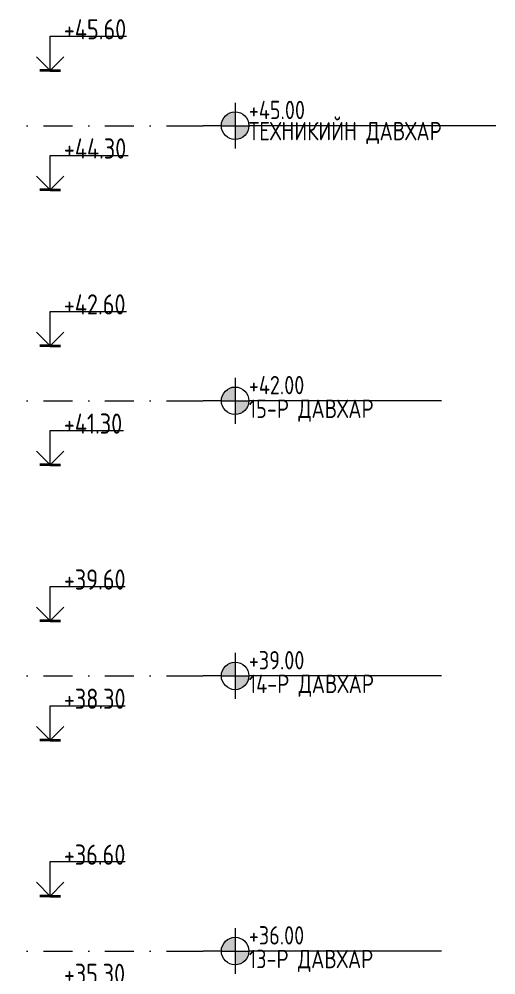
# Model space of a CAD drawing. Header units: millimetres. Extents: x 18162 to 7085488, y 72188 to 247925.
# Drawn here: x 3688111 to 3693311, y 130858 to 141280 of the extents above; entities that cross this region are included whole.
import ezdxf

# ---------------------------------------------------------------- set-up
doc = ezdxf.new("R2010")
doc.units = ezdxf.units.MM
doc.header["$MEASUREMENT"] = 0
doc.linetypes.add('Dot & Dashed', pattern=[670.277762, 317.5, -176.388889, 0, -176.388874])
doc.styles.add('GENERATED_STYLE_3', font='', dxfattribs={"width": 0.8})
doc.styles.get('GENERATED_STYLE_3').set_extended_font_data('ISOCPEUR MON')

msp = doc.modelspace()

# ---------------------------------------------------------------- hatches: boundary and pattern name
at = {"linetype": 'Continuous', "lineweight": 5}
for points in [[(3690466.5, 140118), (3690466.5, 140268, 0.4142136), (3690316.5, 140118)], [(3690466.5, 140118), (3690466.5, 139968, 0.4142136), (3690616.5, 140118)], [(3690466.5, 137118), (3690466.5, 137268, 0.4142136), (3690316.5, 137118)], [(3690466.5, 137118), (3690466.5, 136968, 0.4142136), (3690616.5, 137118)], [(3690466.5, 134118), (3690466.5, 134268, 0.4142136), (3690316.5, 134118)], [(3690466.5, 134118), (3690466.5, 133968, 0.4142136), (3690616.5, 134118)], [(3690466.5, 131118), (3690466.5, 131268, 0.4142136), (3690316.5, 131118)], [(3690466.5, 131118), (3690466.5, 130968, 0.4142136), (3690616.5, 131118)]]:
    msp.add_hatch(color=7, dxfattribs=at).paths.add_polyline_path(points)

# ---------------------------------------------------------------- linework, layer by layer
at = {"color": 13, "linetype": 'Continuous', "lineweight": 13}
for p, q in [((3688448.7, 140718), (3688448.7, 141093)), ((3688448.7, 141093), (3689283.7, 141093)), ((3688448.7, 140718), (3688298.7, 140868)), ((3688598.7, 140868), (3688448.7, 140718)), ((3688448.7, 139418), (3688448.7, 139793)), ((3688448.7, 139793), (3689301.2, 139793)), ((3688448.7, 139418), (3688298.7, 139568)), ((3688598.7, 139568), (3688448.7, 139418)), ((3688448.7, 137718), (3688448.7, 138093)), ((3688448.7, 138093), (3689283.7, 138093)), ((3688448.7, 137718), (3688298.7, 137868)), ((3688598.7, 137868), (3688448.7, 137718)), ((3688448.7, 136418), (3688448.7, 136793)), ((3688448.7, 136793), (3689248.6, 136793)), ((3688448.7, 136418), (3688298.7, 136568)), ((3688598.7, 136568), (3688448.7, 136418)), ((3688448.7, 134718), (3688448.7, 135093)), ((3688448.7, 135093), (3689266.1, 135093)), ((3688448.7, 134718), (3688298.7, 134868)), ((3688598.7, 134868), (3688448.7, 134718)), ((3688448.7, 133418), (3688448.7, 133793)), ((3688448.7, 133793), (3689266.1, 133793)), ((3688448.7, 133418), (3688298.7, 133568)), ((3688598.7, 133568), (3688448.7, 133418)), ((3688448.7, 131718), (3688448.7, 132093)), ((3688448.7, 132093), (3689266.1, 132093)), ((3688448.7, 131718), (3688298.7, 131868)), ((3688598.7, 131868), (3688448.7, 131718))]:
    msp.add_line(p, q, dxfattribs=at)
at = {"color": 12, "linetype": 'Continuous', "lineweight": 35}
for p, q in [((3688448.7, 140718), (3688336.2, 140718)), ((3688448.7, 140718), (3688561.2, 140718)), ((3688448.7, 139418), (3688336.2, 139418)), ((3688448.7, 139418), (3688561.2, 139418)), ((3688448.7, 137718), (3688336.2, 137718)), ((3688448.7, 137718), (3688561.2, 137718)), ((3688448.7, 136418), (3688336.2, 136418)), ((3688448.7, 136418), (3688561.2, 136418)), ((3688448.7, 134718), (3688336.2, 134718)), ((3688448.7, 134718), (3688561.2, 134718)), ((3688448.7, 133418), (3688336.2, 133418)), ((3688448.7, 133418), (3688561.2, 133418)), ((3688448.7, 131718), (3688336.2, 131718)), ((3688448.7, 131718), (3688561.2, 131718))]:
    msp.add_line(p, q, dxfattribs=at)
at = {"color": 8, "linetype": 'Continuous', "lineweight": 13}
for p, q in [((3690466.5, 140368), (3690466.5, 139868)), ((3689916.5, 140118), (3690016.5, 140118)), ((3690016.5, 140118), (3690116.5, 140118)), ((3690316.5, 140118), (3690116.5, 140118)), ((3690316.5, 140118), (3690616.5, 140118)), ((3693311.3, 140118), (3690616.5, 140118)), ((3690466.5, 137368), (3690466.5, 136868)), ((3689916.5, 137118), (3690016.5, 137118)), ((3690016.5, 137118), (3690116.5, 137118)), ((3690316.5, 137118), (3690116.5, 137118)), ((3690316.5, 137118), (3690616.5, 137118)), ((3692716.5, 137118), (3690616.5, 137118)), ((3690466.5, 134368), (3690466.5, 133868)), ((3689916.5, 134118), (3690016.5, 134118)), ((3690016.5, 134118), (3690116.5, 134118)), ((3690316.5, 134118), (3690116.5, 134118)), ((3690316.5, 134118), (3690616.5, 134118)), ((3692716.5, 134118), (3690616.5, 134118)), ((3690466.5, 131368), (3690466.5, 130868)), ((3689916.5, 131118), (3690016.5, 131118)), ((3690016.5, 131118), (3690116.5, 131118)), ((3690316.5, 131118), (3690116.5, 131118)), ((3690316.5, 131118), (3690616.5, 131118)), ((3692716.5, 131118), (3690616.5, 131118))]:
    msp.add_line(p, q, dxfattribs=at)
at = {"color": 8, "linetype": 'Dot & Dashed', "lineweight": 13}
for p, q in [((3658879.3, 140118), (3689916.5, 140118)), ((3658879.3, 137118), (3689916.5, 137118)), ((3658879.3, 134118), (3689916.5, 134118)), ((3658879.3, 131118), (3689916.5, 131118))]:
    msp.add_line(p, q, dxfattribs=at)
at = {"color": 8, "linetype": 'Continuous', "lineweight": 13}
for centre in [(3690466.5, 140118), (3690466.5, 137118), (3690466.5, 134118), (3690466.5, 131118)]:
    msp.add_circle(centre, 150, dxfattribs=at)

# ---------------------------------------------------------------- texts
at = {"color": 13, "lineweight": 13, "char_height": 220, "attachment_point": 7, "style": 'GENERATED_STYLE_3'}
for s, insert in [('\\A1;{\\pql;\\fISOCPEUR MON|b0|i0|c0|p0;\\W0.800000;+45.60}', (3688598.7, 141059.1)), ('\\A1;{\\pql;\\fISOCPEUR MON|b0|i0|c0|p0;\\W0.800000;+44.30}', (3688598.7, 139759.1)), ('\\A1;{\\pql;\\fISOCPEUR MON|b0|i0|c0|p0;\\W0.800000;+42.60}', (3688598.7, 138059.1)), ('\\A1;{\\pql;\\fISOCPEUR MON|b0|i0|c0|p0;\\W0.800000;+41.30}', (3688598.7, 136759.1)), ('\\A1;{\\pql;\\fISOCPEUR MON|b0|i0|c0|p0;\\W0.800000;+39.60}', (3688598.7, 135059.1)), ('\\A1;{\\pql;\\fISOCPEUR MON|b0|i0|c0|p0;\\W0.800000;+38.30}', (3688598.7, 133759.1)), ('\\A1;{\\pql;\\fISOCPEUR MON|b0|i0|c0|p0;\\W0.800000;+36.60}', (3688598.7, 132059.1)), ('\\A1;{\\pql;\\fISOCPEUR MON|b0|i0|c0|p0;\\W0.800000;+35.30}', (3688598.7, 130759.1))]:
    msp.add_mtext(s, dxfattribs=dict(at, insert=insert))
at = {"color": 8, "lineweight": 13, "char_height": 200, "attachment_point": 1, "style": 'GENERATED_STYLE_3'}
for s, insert, line_spacing_factor in [('\\A1;{\\pql;\\pt0;\\fISOCPEUR MON|b0|i0|c0|p0;\\W0.800000;+45.00\\P\\pql;\\pt0;\\fISOCPEUR MON|b0|i0|c0|p0;\\W0.800000;\\fISOCPEUR MON|b0|i0|c0|p0;\\W0.800000;\\fISOCPEUR MON|b0|i0|c0|p0;\\W0.800000;ТЕХНИКИЙН ДАВХАР}', (3690616.5, 140389), 0.691132), ('\\A1;{\\pql;\\pt0;\\fISOCPEUR MON|b0|i0|c0|p0;\\W0.800000;+42.00\\P\\pql;\\pt0;\\fISOCPEUR MON|b0|i0|c0|p0;\\W0.800000;\\fISOCPEUR MON|b0|i0|c0|p0;\\W0.800000;\\fISOCPEUR MON|b0|i0|c0|p0;\\W0.800000;15-Р ДАВХАР}', (3690616.5, 137389), 0.774053), ('\\A1;{\\pql;\\pt0;\\fISOCPEUR MON|b0|i0|c0|p0;\\W0.800000;+39.00\\P\\pql;\\pt0;\\fISOCPEUR MON|b0|i0|c0|p0;\\W0.800000;\\fISOCPEUR MON|b0|i0|c0|p0;\\W0.800000;\\fISOCPEUR MON|b0|i0|c0|p0;\\W0.800000;14-Р ДАВХАР}', (3690616.5, 134389), 0.774053), ('\\A1;{\\pql;\\pt0;\\fISOCPEUR MON|b0|i0|c0|p0;\\W0.800000;+36.00\\P\\pql;\\pt0;\\fISOCPEUR MON|b0|i0|c0|p0;\\W0.800000;\\fISOCPEUR MON|b0|i0|c0|p0;\\W0.800000;\\fISOCPEUR MON|b0|i0|c0|p0;\\W0.800000;13-Р ДАВХАР}', (3690616.5, 131389), 0.774053)]:
    msp.add_mtext(s, dxfattribs=dict(at, insert=insert, line_spacing_factor=line_spacing_factor))

doc.saveas('drawing.dxf')
